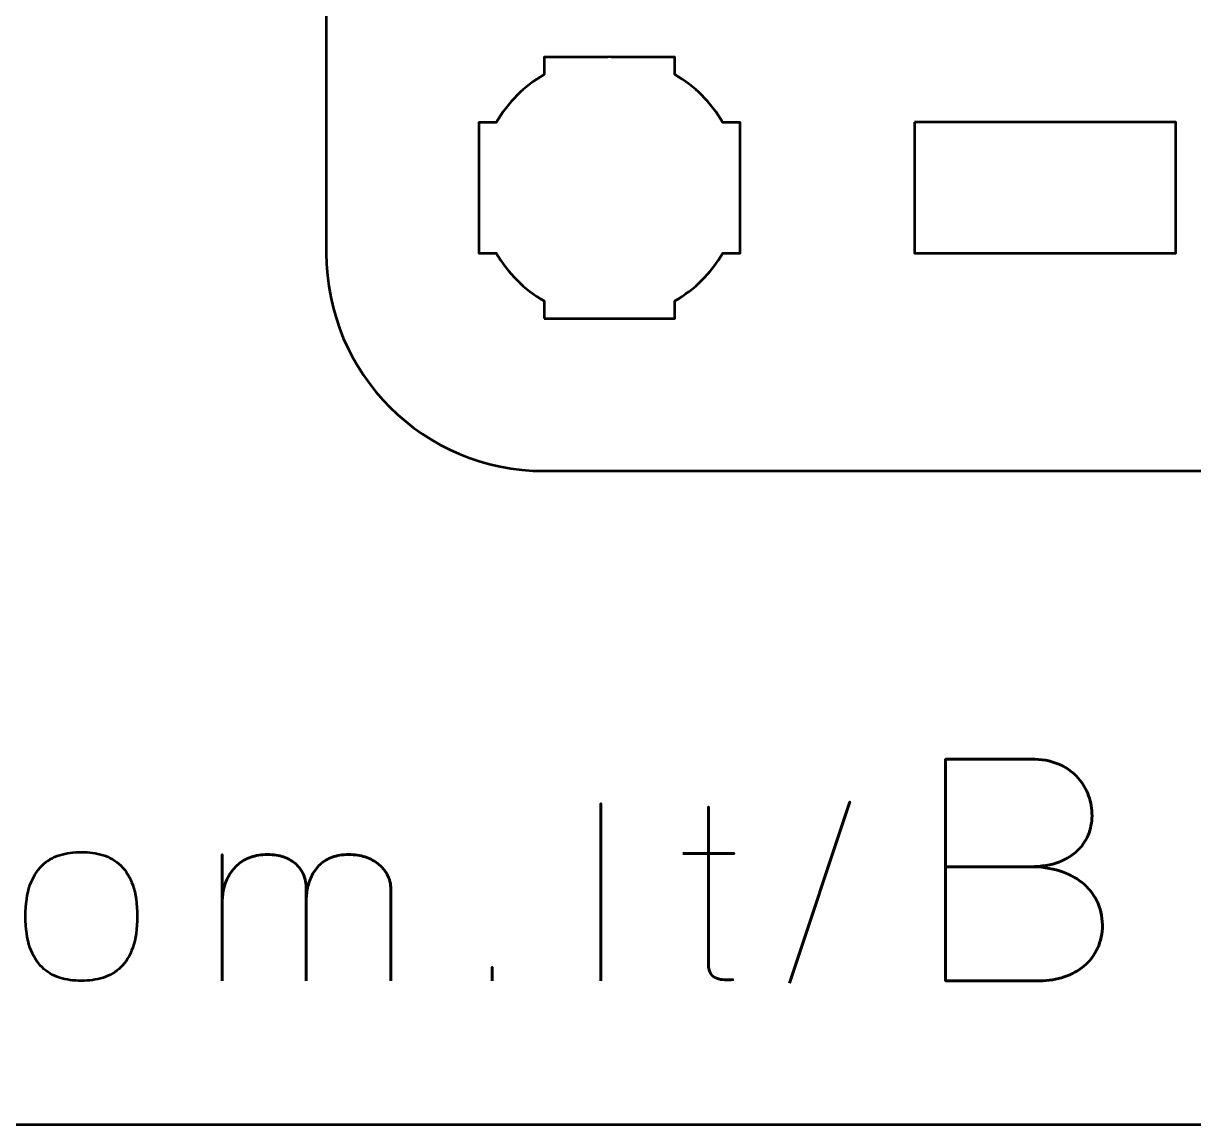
# Model space of a CAD drawing. Header units: centimetres. Extents: x -21 to 0, y -29.7 to 0.
# Drawn here: x -8.845 to -6.159, y -29.7 to -27.173 of the extents above; entities that cross this region are included whole.
import ezdxf

# ---------------------------------------------------------------- set-up
doc = ezdxf.new("R2010")
doc.units = ezdxf.units.CM
doc.header["$MEASUREMENT"] = 0
doc.layers.add('Layer 1', color=7, linetype='Continuous')

msp = doc.modelspace()

# ---------------------------------------------------------------- linework, layer by layer
at = {"layer": 'Layer 1', "color": 1, "lineweight": 53}
msp.add_open_spline([(-21.00003, -29.19995), (-21.00003, -29.19995), (-21.00003, -1.69992), (-21.00003, -1.69992), (-21.00003, -1.69992), (-21.00003, -1.61709), (-20.93286, -1.54992), (-20.85003, -1.54992), (-20.85003, -1.54992), (-20.7672, -1.54992), (-20.70003, -1.48275), (-20.70003, -1.39992), (-20.70003, -1.39992), (-20.70003, -1.31709), (-20.7672, -1.24992), (-20.85003, -1.24992), (-20.85003, -1.24992), (-20.93286, -1.24992), (-21.00003, -1.18275), (-21.00003, -1.09992), (-21.00003, -1.09992), (-21.00003, -1.09992), (-21.00003, -0.49992), (-21.00003, -0.49992), (-21.00003, -0.49992), (-21.00003, -0.22295), (-20.77694, 0.00004), (-20.49994, 0.00004), (-20.49994, 0.00004), (-20.49994, 0.00004), (-0.50008, 0.00004), (-0.50008, 0.00004), (-0.50008, 0.00004), (-0.22294, 0.00004), (0.00002, -0.22295), (0.00002, -0.49992), (0.00002, -0.49992), (0.00002, -0.49992), (0.00002, -29.19995), (0.00002, -29.19995), (0.00002, -29.19995), (0.00002, -29.47695), (-0.22294, -29.70004), (-0.50008, -29.70004), (-0.50008, -29.70004), (-0.50008, -29.70004), (-20.49994, -29.70004), (-20.49994, -29.70004), (-20.49994, -29.70004), (-20.77694, -29.70004), (-21.00003, -29.47695), (-21.00003, -29.19995)], degree=3, knots=[0, 0, 0, 0, 0.0769231, 0.0769231, 0.0769231, 0.0769231, 0.1538462, 0.1538462, 0.1538462, 0.1538462, 0.2307692, 0.2307692, 0.2307692, 0.2307692, 0.3076923, 0.3076923, 0.3076923, 0.3076923, 0.3846154, 0.3846154, 0.3846154, 0.3846154, 0.4615385, 0.4615385, 0.4615385, 0.4615385, 0.5384615, 0.5384615, 0.5384615, 0.5384615, 0.6153846, 0.6153846, 0.6153846, 0.6153846, 0.6923077, 0.6923077, 0.6923077, 0.6923077, 0.7692308, 0.7692308, 0.7692308, 0.7692308, 0.8461538, 0.8461538, 0.8461538, 0.8461538, 0.9230769, 0.9230769, 0.9230769, 0.9230769, 1, 1, 1, 1], dxfattribs=at)
at = {"layer": 'Layer 1', "color": 3, "lineweight": 53}
msp.add_open_spline([(-7.64992, -22.89997), (-7.64992, -22.89997), (-3.35005, -22.89997), (-3.35005, -22.89997), (-3.35005, -22.89997), (-3.07291, -22.89997), (-2.84995, -23.12306), (-2.84995, -23.40006), (-2.84995, -23.40006), (-2.84995, -23.40006), (-2.84995, -27.69993), (-2.84995, -27.69993), (-2.84995, -27.69993), (-2.84995, -27.97707), (-3.07291, -28.20003), (-3.35005, -28.20003), (-3.35005, -28.20003), (-3.35005, -28.20003), (-7.64992, -28.20003), (-7.64992, -28.20003), (-7.64992, -28.20003), (-7.92692, -28.20003), (-8.15001, -27.97707), (-8.15001, -27.69993), (-8.15001, -27.69993), (-8.15001, -27.69993), (-8.15001, -23.40006), (-8.15001, -23.40006), (-8.15001, -23.40006), (-8.15001, -23.12306), (-7.92692, -22.89997), (-7.64992, -22.89997)], degree=3, knots=[0, 0, 0, 0, 0.125, 0.125, 0.125, 0.125, 0.25, 0.25, 0.25, 0.25, 0.375, 0.375, 0.375, 0.375, 0.5, 0.5, 0.5, 0.5, 0.625, 0.625, 0.625, 0.625, 0.75, 0.75, 0.75, 0.75, 0.875, 0.875, 0.875, 0.875, 1, 1, 1, 1], dxfattribs=at)
at = {"layer": 'Layer 1', "lineweight": 53}
for points, knots in [([(-7.64997, -27.85006), (-7.64997, -27.85006), (-7.64997, -27.80988), (-7.64997, -27.80988), (-7.64997, -27.80988), (-7.69551, -27.78355), (-7.73347, -27.7456), (-7.75982, -27.70007), (-7.75982, -27.70007), (-7.75982, -27.70007), (-7.79997, -27.70007), (-7.79997, -27.70007), (-7.79997, -27.70007), (-7.79997, -27.70007), (-7.79997, -27.55155), (-7.79997, -27.55155), (-7.79997, -27.55155), (-7.79997, -27.55155), (-7.79999, -27.55), (-7.79999, -27.55), (-7.79999, -27.55), (-7.79999, -27.55), (-7.79997, -27.54845), (-7.79997, -27.54845), (-7.79997, -27.54845), (-7.79997, -27.54845), (-7.79997, -27.40006), (-7.79997, -27.40006), (-7.79997, -27.40006), (-7.79997, -27.40006), (-7.75987, -27.40006), (-7.75987, -27.40006), (-7.75987, -27.40006), (-7.73352, -27.35449), (-7.69553, -27.31649), (-7.64997, -27.29013), (-7.64997, -27.29013), (-7.64997, -27.29013), (-7.64997, -27.25005), (-7.64997, -27.25005), (-7.64997, -27.25005), (-7.64997, -27.25005), (-7.50463, -27.25005), (-7.50463, -27.25005), (-7.50463, -27.25005), (-7.50463, -27.25005), (-7.49999, -27.24999), (-7.49999, -27.24999), (-7.49999, -27.24999), (-7.49999, -27.24999), (-7.49534, -27.25005), (-7.49534, -27.25005), (-7.49534, -27.25005), (-7.49534, -27.25005), (-7.34996, -27.25005), (-7.34996, -27.25005), (-7.34996, -27.25005), (-7.34996, -27.25005), (-7.34996, -27.29013), (-7.34996, -27.29013), (-7.34996, -27.29013), (-7.30439, -27.31649), (-7.26642, -27.35449), (-7.24008, -27.40006), (-7.24008, -27.40006), (-7.24008, -27.40006), (-7.19996, -27.40006), (-7.19996, -27.40006), (-7.19996, -27.40006), (-7.19996, -27.40006), (-7.19996, -27.70007), (-7.19996, -27.70007), (-7.19996, -27.70007), (-7.19996, -27.70007), (-7.24013, -27.70007), (-7.24013, -27.70007), (-7.24013, -27.70007), (-7.26647, -27.7456), (-7.30443, -27.78355), (-7.34996, -27.80988), (-7.34996, -27.80988), (-7.34996, -27.80988), (-7.34996, -27.85006), (-7.34996, -27.85006), (-7.34996, -27.85006), (-7.34996, -27.85006), (-7.64997, -27.85006), (-7.64997, -27.85006)], [0, 0, 0, 0, 0.0454545, 0.0454545, 0.0454545, 0.0454545, 0.0909091, 0.0909091, 0.0909091, 0.0909091, 0.1363636, 0.1363636, 0.1363636, 0.1363636, 0.1818182, 0.1818182, 0.1818182, 0.1818182, 0.2272727, 0.2272727, 0.2272727, 0.2272727, 0.2727273, 0.2727273, 0.2727273, 0.2727273, 0.3181818, 0.3181818, 0.3181818, 0.3181818, 0.3636364, 0.3636364, 0.3636364, 0.3636364, 0.4090909, 0.4090909, 0.4090909, 0.4090909, 0.4545455, 0.4545455, 0.4545455, 0.4545455, 0.5, 0.5, 0.5, 0.5, 0.5454545, 0.5454545, 0.5454545, 0.5454545, 0.5909091, 0.5909091, 0.5909091, 0.5909091, 0.6363636, 0.6363636, 0.6363636, 0.6363636, 0.6818182, 0.6818182, 0.6818182, 0.6818182, 0.7272727, 0.7272727, 0.7272727, 0.7272727, 0.7727273, 0.7727273, 0.7727273, 0.7727273, 0.8181818, 0.8181818, 0.8181818, 0.8181818, 0.8636364, 0.8636364, 0.8636364, 0.8636364, 0.9090909, 0.9090909, 0.9090909, 0.9090909, 0.9545455, 0.9545455, 0.9545455, 0.9545455, 1, 1, 1, 1]), ([(-6.79997, -27.39993), (-6.79997, -27.39993), (-6.19996, -27.39993), (-6.19996, -27.39993), (-6.19996, -27.39993), (-6.19996, -27.39993), (-6.19996, -27.69993), (-6.19996, -27.69993), (-6.19996, -27.69993), (-6.19996, -27.69993), (-6.79997, -27.69993), (-6.79997, -27.69993), (-6.79997, -27.69993), (-6.79997, -27.69993), (-6.79997, -27.39993), (-6.79997, -27.39993)], [0, 0, 0, 0, 0.25, 0.25, 0.25, 0.25, 0.5, 0.5, 0.5, 0.5, 0.75, 0.75, 0.75, 0.75, 1, 1, 1, 1])]:
    msp.add_open_spline(points, degree=3, knots=knots, dxfattribs=at)
at = {"layer": 'Layer 1', "color": 5, "lineweight": 53}
for points, knots in [([(-6.72918, -29.10816), (-6.72918, -29.10816), (-6.53374, -29.10816), (-6.53374, -29.10816), (-6.53374, -29.10816), (-6.50834, -29.10804), (-6.4867, -29.10451), (-6.46847, -29.09757), (-6.46847, -29.09757), (-6.45037, -29.09075), (-6.43567, -29.08146), (-6.42426, -29.06982), (-6.42426, -29.06982), (-6.41285, -29.05818), (-6.40462, -29.04501), (-6.39945, -29.03043), (-6.39945, -29.03043), (-6.39439, -29.01596), (-6.39204, -29.00091), (-6.39263, -28.98539), (-6.39263, -28.98539), (-6.39333, -28.96987), (-6.39663, -28.95482), (-6.4025, -28.94012), (-6.4025, -28.94012), (-6.40827, -28.92542), (-6.41697, -28.91213), (-6.42838, -28.90025), (-6.42838, -28.90025), (-6.43978, -28.88838), (-6.45401, -28.87897), (-6.4713, -28.87203), (-6.4713, -28.87203), (-6.48858, -28.86497), (-6.50893, -28.86133), (-6.53233, -28.86121), (-6.53233, -28.86121), (-6.53233, -28.86121), (-6.72918, -28.86121), (-6.72918, -28.86121), (-6.72918, -28.86121), (-6.72918, -28.86121), (-6.72918, -29.36992), (-6.72918, -29.36992), (-6.72918, -29.36992), (-6.72918, -29.36992), (-6.51257, -29.36992), (-6.51257, -29.36992), (-6.51257, -29.36992), (-6.49235, -29.36992), (-6.47353, -29.36698), (-6.45613, -29.36122), (-6.45613, -29.36122), (-6.43872, -29.35534), (-6.42355, -29.34699), (-6.41038, -29.33582), (-6.41038, -29.33582), (-6.39733, -29.32476), (-6.3871, -29.31136), (-6.37981, -29.29548), (-6.37981, -29.29548), (-6.37252, -29.27961), (-6.36876, -29.26162), (-6.36864, -29.24151), (-6.36864, -29.24151), (-6.36911, -29.22128), (-6.37334, -29.20306), (-6.38146, -29.18671), (-6.38146, -29.18671), (-6.38957, -29.17036), (-6.40086, -29.15637), (-6.41544, -29.14461), (-6.41544, -29.14461), (-6.43002, -29.13297), (-6.44743, -29.12391), (-6.46742, -29.11768), (-6.46742, -29.11768), (-6.48741, -29.11145), (-6.50951, -29.10827), (-6.53374, -29.10816), (-6.53374, -29.10816), (-6.50951, -29.10827), (-6.48741, -29.11145), (-6.46742, -29.11768), (-6.46742, -29.11768), (-6.44743, -29.12391), (-6.43002, -29.13297), (-6.41544, -29.14461), (-6.41544, -29.14461), (-6.40086, -29.15637), (-6.38957, -29.17036), (-6.38146, -29.18671), (-6.38146, -29.18671), (-6.37334, -29.20306), (-6.36911, -29.22128), (-6.36864, -29.24151), (-6.36864, -29.24151), (-6.36876, -29.26162), (-6.37252, -29.27961), (-6.37981, -29.29548), (-6.37981, -29.29548), (-6.3871, -29.31136), (-6.39733, -29.32476), (-6.41038, -29.33582), (-6.41038, -29.33582), (-6.42355, -29.34699), (-6.43872, -29.35534), (-6.45613, -29.36122), (-6.45613, -29.36122), (-6.47353, -29.36698), (-6.49235, -29.36992), (-6.51257, -29.36992), (-6.51257, -29.36992), (-6.51257, -29.36992), (-6.72918, -29.36992), (-6.72918, -29.36992), (-6.72918, -29.36992), (-6.72918, -29.36992), (-6.72918, -28.86121), (-6.72918, -28.86121), (-6.72918, -28.86121), (-6.72918, -28.86121), (-6.53233, -28.86121), (-6.53233, -28.86121), (-6.53233, -28.86121), (-6.50893, -28.86133), (-6.48858, -28.86497), (-6.4713, -28.87203), (-6.4713, -28.87203), (-6.45401, -28.87897), (-6.43978, -28.88838), (-6.42838, -28.90025), (-6.42838, -28.90025), (-6.41697, -28.91213), (-6.40827, -28.92542), (-6.4025, -28.94012), (-6.4025, -28.94012), (-6.39663, -28.95482), (-6.39333, -28.96987), (-6.39263, -28.98539), (-6.39263, -28.98539), (-6.39204, -29.00091), (-6.39439, -29.01596), (-6.39945, -29.03043), (-6.39945, -29.03043), (-6.40462, -29.04501), (-6.41285, -29.05818), (-6.42426, -29.06982), (-6.42426, -29.06982), (-6.43567, -29.08146), (-6.45037, -29.09075), (-6.46847, -29.09757), (-6.46847, -29.09757), (-6.4867, -29.10451), (-6.50834, -29.10804), (-6.53374, -29.10816), (-6.53374, -29.10816), (-6.53374, -29.10816), (-6.72918, -29.10816), (-6.72918, -29.10816)], [0, 0, 0, 0, 0.025, 0.025, 0.025, 0.025, 0.05, 0.05, 0.05, 0.05, 0.075, 0.075, 0.075, 0.075, 0.1, 0.1, 0.1, 0.1, 0.125, 0.125, 0.125, 0.125, 0.15, 0.15, 0.15, 0.15, 0.175, 0.175, 0.175, 0.175, 0.2, 0.2, 0.2, 0.2, 0.225, 0.225, 0.225, 0.225, 0.25, 0.25, 0.25, 0.25, 0.275, 0.275, 0.275, 0.275, 0.3, 0.3, 0.3, 0.3, 0.325, 0.325, 0.325, 0.325, 0.35, 0.35, 0.35, 0.35, 0.375, 0.375, 0.375, 0.375, 0.4, 0.4, 0.4, 0.4, 0.425, 0.425, 0.425, 0.425, 0.45, 0.45, 0.45, 0.45, 0.475, 0.475, 0.475, 0.475, 0.5, 0.5, 0.5, 0.5, 0.525, 0.525, 0.525, 0.525, 0.55, 0.55, 0.55, 0.55, 0.575, 0.575, 0.575, 0.575, 0.6, 0.6, 0.6, 0.6, 0.625, 0.625, 0.625, 0.625, 0.65, 0.65, 0.65, 0.65, 0.675, 0.675, 0.675, 0.675, 0.7, 0.7, 0.7, 0.7, 0.725, 0.725, 0.725, 0.725, 0.75, 0.75, 0.75, 0.75, 0.775, 0.775, 0.775, 0.775, 0.8, 0.8, 0.8, 0.8, 0.825, 0.825, 0.825, 0.825, 0.85, 0.85, 0.85, 0.85, 0.875, 0.875, 0.875, 0.875, 0.9, 0.9, 0.9, 0.9, 0.925, 0.925, 0.925, 0.925, 0.95, 0.95, 0.95, 0.95, 0.975, 0.975, 0.975, 0.975, 1, 1, 1, 1]), ([(-7.51997, -29.36992), (-7.51997, -29.36992), (-7.51997, -28.96296), (-7.51997, -28.96296), (-7.51997, -28.96296), (-7.51997, -28.96296), (-7.51997, -29.36992), (-7.51997, -29.36992)], [0, 0, 0, 0, 0.5, 0.5, 0.5, 0.5, 1, 1, 1, 1]), ([(-7.21517, -29.3671), (-7.22213, -29.36766), (-7.22909, -29.36785), (-7.23587, -29.36766), (-7.23587, -29.36766), (-7.24264, -29.36747), (-7.24876, -29.36644), (-7.25431, -29.36437), (-7.25431, -29.36437), (-7.25986, -29.36239), (-7.26428, -29.35882), (-7.26766, -29.35374), (-7.26766, -29.35374), (-7.27096, -29.34866), (-7.27265, -29.34142), (-7.27274, -29.3321), (-7.27274, -29.3321), (-7.27274, -29.32768), (-7.27274, -29.32016), (-7.27274, -29.30962), (-7.27274, -29.30962), (-7.27274, -29.29899), (-7.27274, -29.28619), (-7.27274, -29.27105), (-7.27274, -29.27105), (-7.27274, -29.2559), (-7.27274, -29.23935), (-7.27274, -29.22138), (-7.27274, -29.22138), (-7.27274, -29.20341), (-7.27274, -29.18488), (-7.27274, -29.16569), (-7.27274, -29.16569), (-7.27274, -29.1465), (-7.27274, -29.12759), (-7.27274, -29.10887), (-7.27274, -29.10887), (-7.27274, -29.09015), (-7.27274, -29.07255), (-7.27274, -29.056), (-7.27274, -29.056), (-7.27274, -29.03944), (-7.27274, -29.02476), (-7.27274, -29.01207), (-7.27274, -29.01207), (-7.27274, -28.99927), (-7.27274, -28.9893), (-7.27274, -28.98196), (-7.27274, -28.98196), (-7.27274, -28.97472), (-7.27274, -28.97095), (-7.27274, -28.97086), (-7.27274, -28.97086), (-7.27274, -28.97095), (-7.27274, -28.97472), (-7.27274, -28.98196), (-7.27274, -28.98196), (-7.27274, -28.9893), (-7.27274, -28.99927), (-7.27274, -29.01207), (-7.27274, -29.01207), (-7.27274, -29.02476), (-7.27274, -29.03944), (-7.27274, -29.056), (-7.27274, -29.056), (-7.27274, -29.07255), (-7.27274, -29.09015), (-7.27274, -29.10887), (-7.27274, -29.10887), (-7.27274, -29.12759), (-7.27274, -29.1465), (-7.27274, -29.16569), (-7.27274, -29.16569), (-7.27274, -29.18488), (-7.27274, -29.20341), (-7.27274, -29.22138), (-7.27274, -29.22138), (-7.27274, -29.23935), (-7.27274, -29.2559), (-7.27274, -29.27105), (-7.27274, -29.27105), (-7.27274, -29.28619), (-7.27274, -29.29899), (-7.27274, -29.30962), (-7.27274, -29.30962), (-7.27274, -29.32016), (-7.27274, -29.32768), (-7.27274, -29.3321), (-7.27274, -29.3321), (-7.27265, -29.34142), (-7.27096, -29.34866), (-7.26766, -29.35374), (-7.26766, -29.35374), (-7.26428, -29.35882), (-7.25986, -29.36239), (-7.25431, -29.36437), (-7.25431, -29.36437), (-7.24876, -29.36644), (-7.24264, -29.36747), (-7.23587, -29.36766), (-7.23587, -29.36766), (-7.22909, -29.36785), (-7.22213, -29.36766), (-7.21517, -29.3671)], [0, 0, 0, 0, 0.0384615, 0.0384615, 0.0384615, 0.0384615, 0.0769231, 0.0769231, 0.0769231, 0.0769231, 0.1153846, 0.1153846, 0.1153846, 0.1153846, 0.1538462, 0.1538462, 0.1538462, 0.1538462, 0.1923077, 0.1923077, 0.1923077, 0.1923077, 0.2307692, 0.2307692, 0.2307692, 0.2307692, 0.2692308, 0.2692308, 0.2692308, 0.2692308, 0.3076923, 0.3076923, 0.3076923, 0.3076923, 0.3461538, 0.3461538, 0.3461538, 0.3461538, 0.3846154, 0.3846154, 0.3846154, 0.3846154, 0.4230769, 0.4230769, 0.4230769, 0.4230769, 0.4615385, 0.4615385, 0.4615385, 0.4615385, 0.5, 0.5, 0.5, 0.5, 0.5384615, 0.5384615, 0.5384615, 0.5384615, 0.5769231, 0.5769231, 0.5769231, 0.5769231, 0.6153846, 0.6153846, 0.6153846, 0.6153846, 0.6538462, 0.6538462, 0.6538462, 0.6538462, 0.6923077, 0.6923077, 0.6923077, 0.6923077, 0.7307692, 0.7307692, 0.7307692, 0.7307692, 0.7692308, 0.7692308, 0.7692308, 0.7692308, 0.8076923, 0.8076923, 0.8076923, 0.8076923, 0.8461538, 0.8461538, 0.8461538, 0.8461538, 0.8846154, 0.8846154, 0.8846154, 0.8846154, 0.9230769, 0.9230769, 0.9230769, 0.9230769, 0.9615385, 0.9615385, 0.9615385, 0.9615385, 1, 1, 1, 1]), ([(-7.08704, -29.37556), (-7.08704, -29.37556), (-6.94875, -28.95901), (-6.94875, -28.95901), (-6.94875, -28.95901), (-6.94875, -28.95901), (-7.08704, -29.37556), (-7.08704, -29.37556)], [0, 0, 0, 0, 0.5, 0.5, 0.5, 0.5, 1, 1, 1, 1]), ([(-8.71207, -29.36992), (-8.69429, -29.37001), (-8.67774, -29.36776), (-8.66231, -29.36296), (-8.66231, -29.36296), (-8.64688, -29.35816), (-8.63324, -29.35016), (-8.62157, -29.33897), (-8.62157, -29.33897), (-8.60981, -29.32778), (-8.60069, -29.31263), (-8.59401, -29.29344), (-8.59401, -29.29344), (-8.58743, -29.27434), (-8.58404, -29.25054), (-8.58394, -29.22204), (-8.58394, -29.22204), (-8.58404, -29.19363), (-8.58743, -29.16992), (-8.59401, -29.15092), (-8.59401, -29.15092), (-8.60069, -29.13191), (-8.60981, -29.11677), (-8.62157, -29.10557), (-8.62157, -29.10557), (-8.63324, -29.09447), (-8.64688, -29.08648), (-8.66231, -29.08168), (-8.66231, -29.08168), (-8.67774, -29.07688), (-8.69429, -29.07462), (-8.71207, -29.07472), (-8.71207, -29.07472), (-8.72966, -29.07462), (-8.74622, -29.07688), (-8.76165, -29.08168), (-8.76165, -29.08168), (-8.77708, -29.08648), (-8.79062, -29.09447), (-8.80238, -29.10557), (-8.80238, -29.10557), (-8.81414, -29.11677), (-8.82336, -29.13191), (-8.83004, -29.15092), (-8.83004, -29.15092), (-8.83672, -29.16992), (-8.84011, -29.19363), (-8.8402, -29.22204), (-8.8402, -29.22204), (-8.84011, -29.25054), (-8.83672, -29.27434), (-8.83004, -29.29344), (-8.83004, -29.29344), (-8.82336, -29.31263), (-8.81414, -29.32778), (-8.80238, -29.33897), (-8.80238, -29.33897), (-8.79062, -29.35016), (-8.77708, -29.35816), (-8.76165, -29.36296), (-8.76165, -29.36296), (-8.74622, -29.36776), (-8.72966, -29.37001), (-8.71207, -29.36992)], [0, 0, 0, 0, 0.0625, 0.0625, 0.0625, 0.0625, 0.125, 0.125, 0.125, 0.125, 0.1875, 0.1875, 0.1875, 0.1875, 0.25, 0.25, 0.25, 0.25, 0.3125, 0.3125, 0.3125, 0.3125, 0.375, 0.375, 0.375, 0.375, 0.4375, 0.4375, 0.4375, 0.4375, 0.5, 0.5, 0.5, 0.5, 0.5625, 0.5625, 0.5625, 0.5625, 0.625, 0.625, 0.625, 0.625, 0.6875, 0.6875, 0.6875, 0.6875, 0.75, 0.75, 0.75, 0.75, 0.8125, 0.8125, 0.8125, 0.8125, 0.875, 0.875, 0.875, 0.875, 0.9375, 0.9375, 0.9375, 0.9375, 1, 1, 1, 1]), ([(-8.71207, -29.36992), (-8.69429, -29.37001), (-8.67774, -29.36776), (-8.66231, -29.36296), (-8.66231, -29.36296), (-8.64688, -29.35816), (-8.63324, -29.35016), (-8.62157, -29.33897), (-8.62157, -29.33897), (-8.60981, -29.32778), (-8.60069, -29.31263), (-8.59401, -29.29344), (-8.59401, -29.29344), (-8.58743, -29.27434), (-8.58404, -29.25054), (-8.58394, -29.22204), (-8.58394, -29.22204), (-8.58404, -29.19363), (-8.58743, -29.16992), (-8.59401, -29.15092), (-8.59401, -29.15092), (-8.60069, -29.13191), (-8.60981, -29.11677), (-8.62157, -29.10557), (-8.62157, -29.10557), (-8.63324, -29.09447), (-8.64688, -29.08648), (-8.66231, -29.08168), (-8.66231, -29.08168), (-8.67774, -29.07688), (-8.69429, -29.07462), (-8.71207, -29.07472), (-8.71207, -29.07472), (-8.72966, -29.07462), (-8.74622, -29.07688), (-8.76165, -29.08168), (-8.76165, -29.08168), (-8.77708, -29.08648), (-8.79062, -29.09447), (-8.80238, -29.10557), (-8.80238, -29.10557), (-8.81414, -29.11677), (-8.82336, -29.13191), (-8.83004, -29.15092), (-8.83004, -29.15092), (-8.83672, -29.16992), (-8.84011, -29.19363), (-8.8402, -29.22204), (-8.8402, -29.22204), (-8.84011, -29.25054), (-8.83672, -29.27434), (-8.83004, -29.29344), (-8.83004, -29.29344), (-8.82336, -29.31263), (-8.81414, -29.32778), (-8.80238, -29.33897), (-8.80238, -29.33897), (-8.79062, -29.35016), (-8.77708, -29.35816), (-8.76165, -29.36296), (-8.76165, -29.36296), (-8.74622, -29.36776), (-8.72966, -29.37001), (-8.71207, -29.36992)], [0, 0, 0, 0, 0.0625, 0.0625, 0.0625, 0.0625, 0.125, 0.125, 0.125, 0.125, 0.1875, 0.1875, 0.1875, 0.1875, 0.25, 0.25, 0.25, 0.25, 0.3125, 0.3125, 0.3125, 0.3125, 0.375, 0.375, 0.375, 0.375, 0.4375, 0.4375, 0.4375, 0.4375, 0.5, 0.5, 0.5, 0.5, 0.5625, 0.5625, 0.5625, 0.5625, 0.625, 0.625, 0.625, 0.625, 0.6875, 0.6875, 0.6875, 0.6875, 0.75, 0.75, 0.75, 0.75, 0.8125, 0.8125, 0.8125, 0.8125, 0.875, 0.875, 0.875, 0.875, 0.9375, 0.9375, 0.9375, 0.9375, 1, 1, 1, 1]), ([(-8.19618, -29.36992), (-8.19618, -29.36983), (-8.19618, -29.3671), (-8.19618, -29.36174), (-8.19618, -29.36174), (-8.19618, -29.35647), (-8.19618, -29.34922), (-8.19618, -29.3401), (-8.19618, -29.3401), (-8.19618, -29.33088), (-8.19618, -29.32053), (-8.19618, -29.30887), (-8.19618, -29.30887), (-8.19618, -29.2973), (-8.19618, -29.28516), (-8.19618, -29.27237), (-8.19618, -29.27237), (-8.19618, -29.25967), (-8.19618, -29.24715), (-8.19618, -29.23474), (-8.19618, -29.23474), (-8.19618, -29.22232), (-8.19618, -29.21065), (-8.19618, -29.19993), (-8.19618, -29.19993), (-8.19618, -29.18911), (-8.19618, -29.17989), (-8.19618, -29.17208), (-8.19618, -29.17208), (-8.19618, -29.16437), (-8.19618, -29.15882), (-8.19618, -29.15543), (-8.19618, -29.15543), (-8.19608, -29.15016), (-8.19693, -29.14424), (-8.19853, -29.13775), (-8.19853, -29.13775), (-8.20013, -29.13116), (-8.20286, -29.12458), (-8.20671, -29.11799), (-8.20671, -29.11799), (-8.21057, -29.11131), (-8.21593, -29.1052), (-8.22261, -29.09955), (-8.22261, -29.09955), (-8.22938, -29.09391), (-8.23785, -29.08939), (-8.24801, -29.08591), (-8.24801, -29.08591), (-8.25827, -29.08243), (-8.27049, -29.08055), (-8.28479, -29.08036), (-8.28479, -29.08036), (-8.29909, -29.08036), (-8.31189, -29.08234), (-8.32308, -29.08629), (-8.32308, -29.08629), (-8.33437, -29.09033), (-8.34406, -29.09588), (-8.35234, -29.10294), (-8.35234, -29.10294), (-8.36052, -29.11), (-8.36739, -29.11809), (-8.37275, -29.1273), (-8.37275, -29.1273), (-8.37811, -29.13643), (-8.38207, -29.14612), (-8.3847, -29.15647), (-8.3847, -29.15647), (-8.38733, -29.16672), (-8.38865, -29.17716), (-8.38865, -29.18761), (-8.38865, -29.18761), (-8.38865, -29.17716), (-8.38733, -29.16672), (-8.3847, -29.15647), (-8.3847, -29.15647), (-8.38207, -29.14612), (-8.37811, -29.13643), (-8.37275, -29.1273), (-8.37275, -29.1273), (-8.36739, -29.11809), (-8.36052, -29.11), (-8.35234, -29.10294), (-8.35234, -29.10294), (-8.34406, -29.09588), (-8.33437, -29.09033), (-8.32308, -29.08629), (-8.32308, -29.08629), (-8.31189, -29.08234), (-8.29909, -29.08036), (-8.28479, -29.08036), (-8.28479, -29.08036), (-8.27049, -29.08055), (-8.25827, -29.08243), (-8.24801, -29.08591), (-8.24801, -29.08591), (-8.23785, -29.08939), (-8.22938, -29.09391), (-8.22261, -29.09955), (-8.22261, -29.09955), (-8.21593, -29.1052), (-8.21057, -29.11131), (-8.20671, -29.11799), (-8.20671, -29.11799), (-8.20286, -29.12458), (-8.20013, -29.13116), (-8.19853, -29.13775), (-8.19853, -29.13775), (-8.19693, -29.14424), (-8.19608, -29.15016), (-8.19618, -29.15543), (-8.19618, -29.15543), (-8.19618, -29.15882), (-8.19618, -29.16437), (-8.19618, -29.17208), (-8.19618, -29.17208), (-8.19618, -29.17989), (-8.19618, -29.18911), (-8.19618, -29.19993), (-8.19618, -29.19993), (-8.19618, -29.21065), (-8.19618, -29.22232), (-8.19618, -29.23474), (-8.19618, -29.23474), (-8.19618, -29.24715), (-8.19618, -29.25967), (-8.19618, -29.27237), (-8.19618, -29.27237), (-8.19618, -29.28516), (-8.19618, -29.2973), (-8.19618, -29.30887), (-8.19618, -29.30887), (-8.19618, -29.32053), (-8.19618, -29.33088), (-8.19618, -29.3401), (-8.19618, -29.3401), (-8.19618, -29.34922), (-8.19618, -29.35647), (-8.19618, -29.36174), (-8.19618, -29.36174), (-8.19618, -29.3671), (-8.19618, -29.36983), (-8.19618, -29.36992)], [0, 0, 0, 0, 0.0277778, 0.0277778, 0.0277778, 0.0277778, 0.0555556, 0.0555556, 0.0555556, 0.0555556, 0.0833333, 0.0833333, 0.0833333, 0.0833333, 0.1111111, 0.1111111, 0.1111111, 0.1111111, 0.1388889, 0.1388889, 0.1388889, 0.1388889, 0.1666667, 0.1666667, 0.1666667, 0.1666667, 0.1944444, 0.1944444, 0.1944444, 0.1944444, 0.2222222, 0.2222222, 0.2222222, 0.2222222, 0.25, 0.25, 0.25, 0.25, 0.2777778, 0.2777778, 0.2777778, 0.2777778, 0.3055556, 0.3055556, 0.3055556, 0.3055556, 0.3333333, 0.3333333, 0.3333333, 0.3333333, 0.3611111, 0.3611111, 0.3611111, 0.3611111, 0.3888889, 0.3888889, 0.3888889, 0.3888889, 0.4166667, 0.4166667, 0.4166667, 0.4166667, 0.4444444, 0.4444444, 0.4444444, 0.4444444, 0.4722222, 0.4722222, 0.4722222, 0.4722222, 0.5, 0.5, 0.5, 0.5, 0.5277778, 0.5277778, 0.5277778, 0.5277778, 0.5555556, 0.5555556, 0.5555556, 0.5555556, 0.5833333, 0.5833333, 0.5833333, 0.5833333, 0.6111111, 0.6111111, 0.6111111, 0.6111111, 0.6388889, 0.6388889, 0.6388889, 0.6388889, 0.6666667, 0.6666667, 0.6666667, 0.6666667, 0.6944444, 0.6944444, 0.6944444, 0.6944444, 0.7222222, 0.7222222, 0.7222222, 0.7222222, 0.75, 0.75, 0.75, 0.75, 0.7777778, 0.7777778, 0.7777778, 0.7777778, 0.8055556, 0.8055556, 0.8055556, 0.8055556, 0.8333333, 0.8333333, 0.8333333, 0.8333333, 0.8611111, 0.8611111, 0.8611111, 0.8611111, 0.8888889, 0.8888889, 0.8888889, 0.8888889, 0.9166667, 0.9166667, 0.9166667, 0.9166667, 0.9444444, 0.9444444, 0.9444444, 0.9444444, 0.9722222, 0.9722222, 0.9722222, 0.9722222, 1, 1, 1, 1]), ([(-8.38865, -29.36992), (-8.38865, -29.36992), (-8.38865, -29.08036), (-8.38865, -29.08036), (-8.38865, -29.08036), (-8.38865, -29.08036), (-8.38865, -29.36992), (-8.38865, -29.36992)], [0, 0, 0, 0, 0.5, 0.5, 0.5, 0.5, 1, 1, 1, 1]), ([(-8.00201, -29.36992), (-8.00201, -29.36983), (-8.00201, -29.3671), (-8.00201, -29.36174), (-8.00201, -29.36174), (-8.00201, -29.35647), (-8.00201, -29.34922), (-8.00201, -29.3401), (-8.00201, -29.3401), (-8.00201, -29.33088), (-8.00201, -29.32053), (-8.00201, -29.30887), (-8.00201, -29.30887), (-8.00201, -29.2973), (-8.00201, -29.28516), (-8.00201, -29.27237), (-8.00201, -29.27237), (-8.00201, -29.25967), (-8.00201, -29.24715), (-8.00201, -29.23474), (-8.00201, -29.23474), (-8.00201, -29.22232), (-8.00201, -29.21065), (-8.00201, -29.19993), (-8.00201, -29.19993), (-8.00201, -29.18911), (-8.00201, -29.17989), (-8.00201, -29.17208), (-8.00201, -29.17208), (-8.00201, -29.16437), (-8.00201, -29.15882), (-8.00201, -29.15543), (-8.00201, -29.15543), (-8.00201, -29.15016), (-8.00304, -29.14424), (-8.00521, -29.13775), (-8.00521, -29.13775), (-8.00728, -29.13116), (-8.01066, -29.12458), (-8.01537, -29.11799), (-8.01537, -29.11799), (-8.01998, -29.11131), (-8.02609, -29.1052), (-8.03362, -29.09955), (-8.03362, -29.09955), (-8.04114, -29.09391), (-8.05027, -29.08939), (-8.06099, -29.08591), (-8.06099, -29.08591), (-8.07172, -29.08243), (-8.08423, -29.08055), (-8.09853, -29.08036), (-8.09853, -29.08036), (-8.11283, -29.08036), (-8.12543, -29.08234), (-8.13625, -29.08629), (-8.13625, -29.08629), (-8.14698, -29.09033), (-8.1562, -29.09588), (-8.16391, -29.10294), (-8.16391, -29.10294), (-8.17153, -29.11), (-8.17764, -29.11809), (-8.18244, -29.1273), (-8.18244, -29.1273), (-8.18724, -29.13643), (-8.19072, -29.14612), (-8.19288, -29.15647), (-8.19288, -29.15647), (-8.19514, -29.16672), (-8.19618, -29.17716), (-8.19618, -29.18761), (-8.19618, -29.18761), (-8.19618, -29.17716), (-8.19514, -29.16672), (-8.19288, -29.15647), (-8.19288, -29.15647), (-8.19072, -29.14612), (-8.18724, -29.13643), (-8.18244, -29.1273), (-8.18244, -29.1273), (-8.17764, -29.11809), (-8.17153, -29.11), (-8.16391, -29.10294), (-8.16391, -29.10294), (-8.1562, -29.09588), (-8.14698, -29.09033), (-8.13625, -29.08629), (-8.13625, -29.08629), (-8.12543, -29.08234), (-8.11283, -29.08036), (-8.09853, -29.08036), (-8.09853, -29.08036), (-8.08423, -29.08055), (-8.07172, -29.08243), (-8.06099, -29.08591), (-8.06099, -29.08591), (-8.05027, -29.08939), (-8.04114, -29.09391), (-8.03362, -29.09955), (-8.03362, -29.09955), (-8.02609, -29.1052), (-8.01998, -29.11131), (-8.01537, -29.11799), (-8.01537, -29.11799), (-8.01066, -29.12458), (-8.00728, -29.13116), (-8.00521, -29.13775), (-8.00521, -29.13775), (-8.00304, -29.14424), (-8.00201, -29.15016), (-8.00201, -29.15543), (-8.00201, -29.15543), (-8.00201, -29.15882), (-8.00201, -29.16437), (-8.00201, -29.17208), (-8.00201, -29.17208), (-8.00201, -29.17989), (-8.00201, -29.18911), (-8.00201, -29.19993), (-8.00201, -29.19993), (-8.00201, -29.21065), (-8.00201, -29.22232), (-8.00201, -29.23474), (-8.00201, -29.23474), (-8.00201, -29.24715), (-8.00201, -29.25967), (-8.00201, -29.27237), (-8.00201, -29.27237), (-8.00201, -29.28516), (-8.00201, -29.2973), (-8.00201, -29.30887), (-8.00201, -29.30887), (-8.00201, -29.32053), (-8.00201, -29.33088), (-8.00201, -29.3401), (-8.00201, -29.3401), (-8.00201, -29.34922), (-8.00201, -29.35647), (-8.00201, -29.36174), (-8.00201, -29.36174), (-8.00201, -29.3671), (-8.00201, -29.36983), (-8.00201, -29.36992)], [0, 0, 0, 0, 0.0277778, 0.0277778, 0.0277778, 0.0277778, 0.0555556, 0.0555556, 0.0555556, 0.0555556, 0.0833333, 0.0833333, 0.0833333, 0.0833333, 0.1111111, 0.1111111, 0.1111111, 0.1111111, 0.1388889, 0.1388889, 0.1388889, 0.1388889, 0.1666667, 0.1666667, 0.1666667, 0.1666667, 0.1944444, 0.1944444, 0.1944444, 0.1944444, 0.2222222, 0.2222222, 0.2222222, 0.2222222, 0.25, 0.25, 0.25, 0.25, 0.2777778, 0.2777778, 0.2777778, 0.2777778, 0.3055556, 0.3055556, 0.3055556, 0.3055556, 0.3333333, 0.3333333, 0.3333333, 0.3333333, 0.3611111, 0.3611111, 0.3611111, 0.3611111, 0.3888889, 0.3888889, 0.3888889, 0.3888889, 0.4166667, 0.4166667, 0.4166667, 0.4166667, 0.4444444, 0.4444444, 0.4444444, 0.4444444, 0.4722222, 0.4722222, 0.4722222, 0.4722222, 0.5, 0.5, 0.5, 0.5, 0.5277778, 0.5277778, 0.5277778, 0.5277778, 0.5555556, 0.5555556, 0.5555556, 0.5555556, 0.5833333, 0.5833333, 0.5833333, 0.5833333, 0.6111111, 0.6111111, 0.6111111, 0.6111111, 0.6388889, 0.6388889, 0.6388889, 0.6388889, 0.6666667, 0.6666667, 0.6666667, 0.6666667, 0.6944444, 0.6944444, 0.6944444, 0.6944444, 0.7222222, 0.7222222, 0.7222222, 0.7222222, 0.75, 0.75, 0.75, 0.75, 0.7777778, 0.7777778, 0.7777778, 0.7777778, 0.8055556, 0.8055556, 0.8055556, 0.8055556, 0.8333333, 0.8333333, 0.8333333, 0.8333333, 0.8611111, 0.8611111, 0.8611111, 0.8611111, 0.8888889, 0.8888889, 0.8888889, 0.8888889, 0.9166667, 0.9166667, 0.9166667, 0.9166667, 0.9444444, 0.9444444, 0.9444444, 0.9444444, 0.9722222, 0.9722222, 0.9722222, 0.9722222, 1, 1, 1, 1]), ([(-7.33201, -29.07754), (-7.33201, -29.07754), (-7.21404, -29.07754), (-7.21404, -29.07754), (-7.21404, -29.07754), (-7.21404, -29.07754), (-7.33201, -29.07754), (-7.33201, -29.07754)], [0, 0, 0, 0, 0.5, 0.5, 0.5, 0.5, 1, 1, 1, 1]), ([(-7.76889, -29.36992), (-7.76889, -29.36992), (-7.76889, -29.33888), (-7.76889, -29.33888), (-7.76889, -29.33888), (-7.76889, -29.33888), (-7.76889, -29.36992), (-7.76889, -29.36992)], [0, 0, 0, 0, 0.5, 0.5, 0.5, 0.5, 1, 1, 1, 1])]:
    msp.add_open_spline(points, degree=3, knots=knots, dxfattribs=at)

doc.saveas('drawing.dxf')
